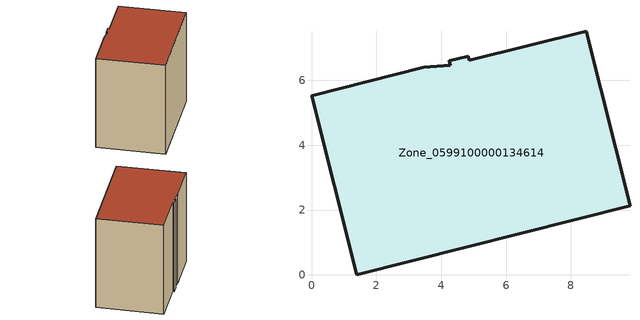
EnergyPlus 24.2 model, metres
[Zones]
Zone_0599100000134614
 floor ground (C_G): 0,5.53 3.46,6.4 4.28,6.47 4.25,6.6 4.84,6.75 4.87,6.62 8.47,7.52 9.82,2.13 1.39,0 z0
 wall outside (C_F): 4.25,6.6 4.28,6.47 3.46,6.4 0,5.53 1.39,0 9.82,2.13 8.47,7.52 4.87,6.62 4.84,6.75 4.25,6.6 z0:8.2
 roof outside (C_R): 3.46,6.4 0,5.53 1.39,0 9.82,2.13 8.47,7.52 4.87,6.62 4.84,6.75 4.25,6.6 4.28,6.47 z8.2
[BUILDING]
Pand.0599100000134614: North Axis=0; Terrain=City; Loads Convergence Tolerance Value=0.04; Temperature Convergence Tolerance Value=0.4; Solar Distribution=FullExterior; Maximum Number of Warmup Days=25; Minimum Number of Warmup Days=1
[Site:Location]
Rotterdam.The.Hague.AP_ZH_NLD Design_Conditions: Latitude=51.96; Longitude=4.45; Time Zone=1; Elevation=-4.5
[SITE:GROUNDTEMPERATURE:BUILDINGSURFACE]
18, 18, 18, 18, 18, 18, 18, 18, 18, 18, 18, 18
[MATERIAL] Thermal Absorptance=0.9; Solar Absorptance=0.7; Visible Absorptance=0.7
Name | Roughness | Thickness | Conductivity | Density | Specific Heat
G.TI.1975-1991 | MediumSmooth | 0.15 | 0.288461 | 540 | 1210
F.TI.1975-1991 | Rough | 0.3 | 0.230769 | 1920 | 840
R.TI.1975-1991 | MediumRough | 0.2 | 0.153846 | 1500 | 1000
[CONSTRUCTION]
C_G: G.TI.1975-1991
C_F: F.TI.1975-1991
C_R: R.TI.1975-1991
[ZONE]
Zone_0599100000134614: Type=1; Multiplier=1; Ceiling Height=Autocalculate; Volume=Autocalculate; Floor Area=autocalculate; Part of Total Floor Area=Yes
[ZONEINFILTRATION:DESIGNFLOWRATE]
Infil_Zone_0599100000134614: Zone or ZoneList or Space or SpaceList=Zone_0599100000134614; Schedule=AlwaysOn; Design Flow Rate Calculation Method=Flow/Area; Flow Rate per Floor Area=0.003; Constant Term Coefficient=1; Temperature Term Coefficient=0; Velocity Term Coefficient=0; Velocity Squared Term Coefficient=0
[HVACTEMPLATE:ZONE:IDEALLOADSAIRSYSTEM]
Zone_0599100000134614: Maximum Heating Supply Air Temperature=50; Minimum Cooling Supply Air Temperature=13; Maximum Heating Supply Air Humidity Ratio=0.0156; Minimum Cooling Supply Air Humidity Ratio=0.0077; Heating Limit=NoLimit; Cooling Limit=NoLimit; Dehumidification Control Type=ConstantSensibleHeatRatio; Cooling Sensible Heat Ratio=0.7; Dehumidification Setpoint=60; Humidification Control Type=None; Humidification Setpoint=30; Outdoor Air Method=None; Outdoor Air Flow Rate per Person=0.00944; Outdoor Air Flow Rate per Zone Floor Area=0; Outdoor Air Flow Rate per Zone=0; Demand Controlled Ventilation Type=None; Outdoor Air Economizer Type=NoEconomizer; Heat Recovery Type=None; Sensible Heat Recovery Effectiveness=0.7; Latent Heat Recovery Effectiveness=0.65
[ZONECONTROL:THERMOSTAT]
ThermostatControl_Zone_0599100000134614: Zone or ZoneList=Zone_0599100000134614; Control Type Schedule=DualSetpointControlType; Control 1=Thermostat_Zone_0599100000134614; Temperature Difference Between Cutout And Setpoint=0
[THERMOSTATSETPOINT:DUALSETPOINT]
Thermostat_Zone_0599100000134614: Heating Setpoint Temperature Schedule=HeatingSetpoint_Zone_0599100000134614; Cooling Setpoint Temperature Schedule=CoolingSetpoint_Zone_0599100000134614
[SCHEDULE:COMPACT]
HeatingSetpoint_Zone_0599100000134614: Through: 12/31, For: AllDays, Until: 24:00, 21
CoolingSetpoint_Zone_0599100000134614: Through: 12/31, For: AllDays, Until: 24:00, 24
DualSetpointControlType: Through: 12/31, For: AllDays, Until: 24:00, 4
AlwaysOn: Through: 12/31, For: AllDays, Until: 24:00, 1
